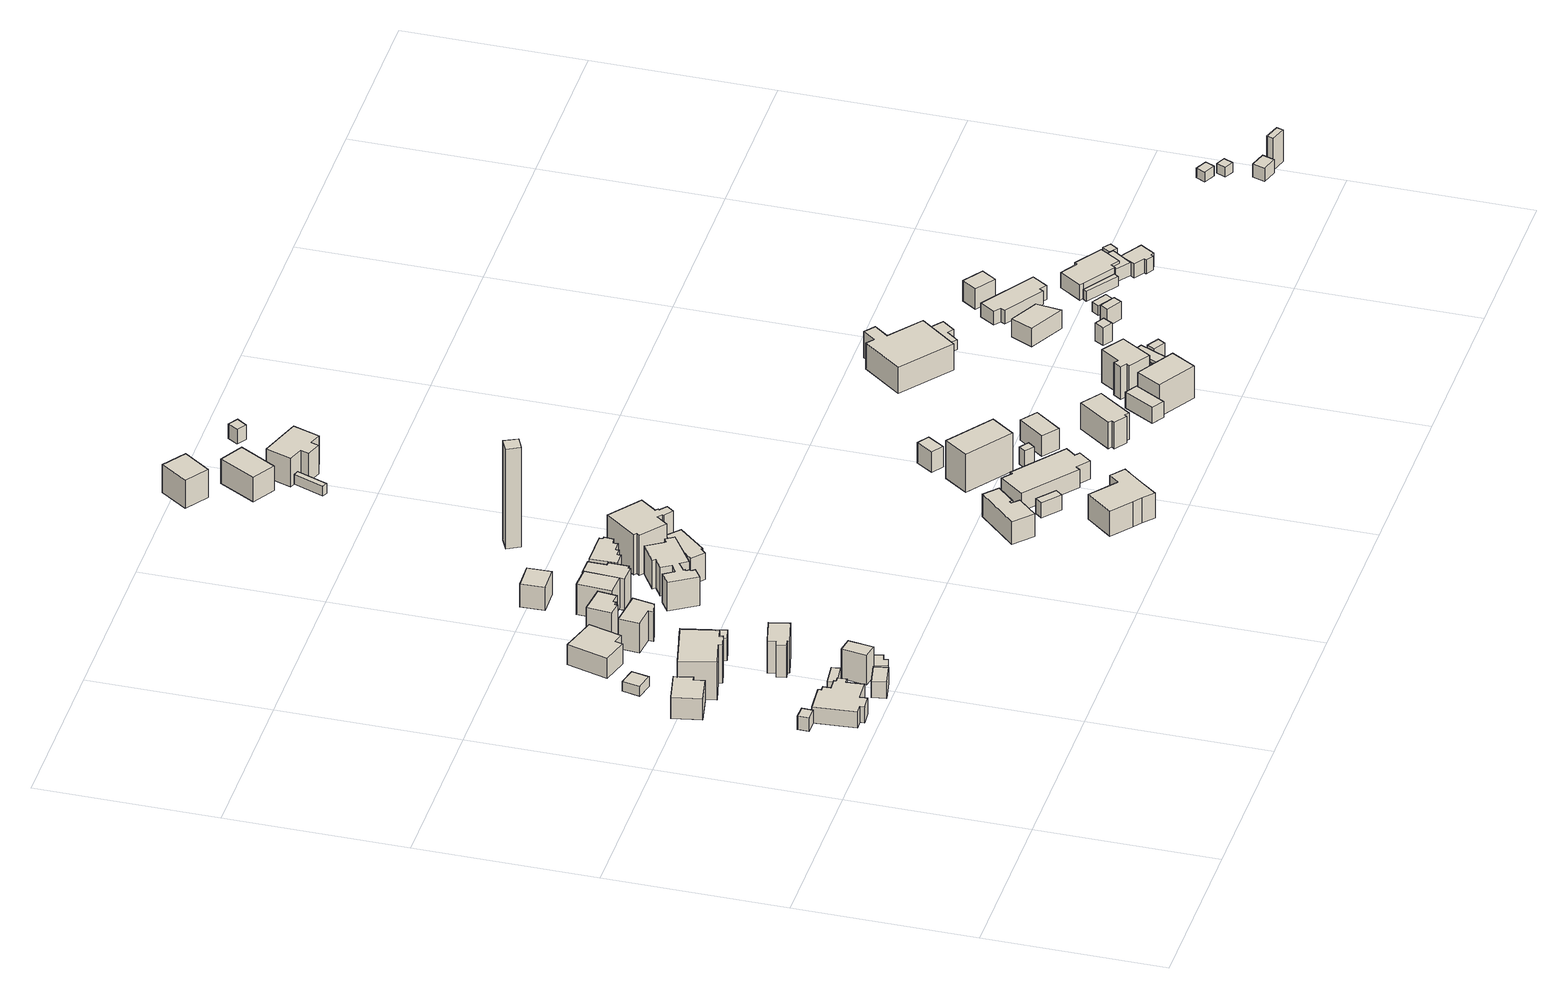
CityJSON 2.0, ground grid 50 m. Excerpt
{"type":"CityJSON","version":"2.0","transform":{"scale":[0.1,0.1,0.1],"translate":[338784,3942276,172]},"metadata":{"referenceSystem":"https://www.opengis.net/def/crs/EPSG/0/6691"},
"CityObjects":{
"building1":{"type":"Building","attributes":{"usage":"411","measuredHeight":7.6,"storeysAboveGround":1,"BuildingIDAttribute.prefecture":"14","BuildingIDAttribute.city":"14151","BuildingDetailAttribute.totalFloorArea":65.48,"BuildingDetailAttribute.buildingFootprintArea":65.48,"BuildingDetailAttribute.buildingStructureType":"601","BuildingDetailAttribute.buildingStructureOrgType":"1","BuildingDetailAttribute.orgUsage":"10","BuildingDetailAttribute.surveyYear":2015},"geometry":[{"type":"Solid","lod":"1","boundaries":[[[[0,1,2,3,4,5]],[[4,6,7,5]],[[3,8,6,4]],[[2,9,8,3]],[[1,10,9,2]],[[0,11,10,1]],[[5,7,11,0]],[[6,8,9,10,11,7]]]]}]},
"building2":{"type":"Building","attributes":{"measuredHeight":4.2,"BuildingIDAttribute.prefecture":"14","BuildingIDAttribute.city":"14151","BuildingDetailAttribute.surveyYear":2015,"BuildingLandSlideRiskAttribute.description":"1","BuildingLandSlideRiskAttribute.areaType":"1"},"geometry":[{"type":"Solid","lod":"1","boundaries":[[[[12,13,14,15]],[[14,16,17,15]],[[13,18,16,14]],[[12,19,18,13]],[[15,17,19,12]],[[16,18,19,17]]]]}]},
"building3":{"type":"Building","attributes":{"BuildingIDAttribute.prefecture":"14","BuildingIDAttribute.city":"14151","BuildingDetailAttribute.surveyYear":2015},"geometry":[{"type":"Solid","lod":"1","boundaries":[[[[20,21,22,23]],[[22,24,25,23]],[[21,26,24,22]],[[20,27,26,21]],[[23,25,27,20]],[[24,26,27,25]]]]}]},
"building4":{"type":"Building","attributes":{"usage":"411","measuredHeight":7.1,"storeysAboveGround":2,"BuildingIDAttribute.prefecture":"14","BuildingIDAttribute.city":"14151","BuildingDetailAttribute.totalFloorArea":461.39,"BuildingDetailAttribute.buildingFootprintArea":230.69,"BuildingDetailAttribute.buildingStructureType":"601","BuildingDetailAttribute.buildingStructureOrgType":"1","BuildingDetailAttribute.orgUsage":"10","BuildingDetailAttribute.surveyYear":2015,"BuildingLandSlideRiskAttribute.description":"1","BuildingLandSlideRiskAttribute.areaType":"1"},"geometry":[{"type":"Solid","lod":"1","boundaries":[[[[28,29,30,31,32,33,34,35,36,37,38,39,40,41,42,43]],[[42,44,45,43]],[[41,46,44,42]],[[40,47,46,41]],[[39,48,47,40]],[[38,49,48,39]],[[37,50,49,38]],[[36,51,50,37]],[[35,52,51,36]],[[34,53,52,35]],[[33,54,53,34]],[[32,55,54,33]],[[31,56,55,32]],[[30,57,56,31]],[[29,58,57,30]],[[28,59,58,29]],[[43,45,59,28]],[[44,46,47,48,49,50,51,52,53,54,55,56,57,58,59,45]]]]}]},
"building5":{"type":"Building","attributes":{"usage":"411","measuredHeight":13.5,"storeysAboveGround":2,"BuildingIDAttribute.prefecture":"14","BuildingIDAttribute.city":"14151","BuildingDetailAttribute.totalFloorArea":244.66,"BuildingDetailAttribute.buildingFootprintArea":122.33,"BuildingDetailAttribute.buildingStructureType":"601","BuildingDetailAttribute.buildingStructureOrgType":"1","BuildingDetailAttribute.orgUsage":"10","BuildingDetailAttribute.surveyYear":2015},"geometry":[{"type":"Solid","lod":"1","boundaries":[[[[60,61,62,63,64,65,66,67]],[[66,68,69,67]],[[65,70,68,66]],[[64,71,70,65]],[[63,72,71,64]],[[62,73,72,63]],[[61,74,73,62]],[[60,75,74,61]],[[67,69,75,60]],[[68,70,71,72,73,74,75,69]]]]}]},
"building6":{"type":"Building","attributes":{"usage":"411","measuredHeight":8.1,"storeysAboveGround":2,"BuildingIDAttribute.prefecture":"14","BuildingIDAttribute.city":"14151","BuildingDetailAttribute.totalFloorArea":218.38,"BuildingDetailAttribute.buildingFootprintArea":109.19,"BuildingDetailAttribute.buildingStructureType":"601","BuildingDetailAttribute.buildingStructureOrgType":"1","BuildingDetailAttribute.orgUsage":"10","BuildingDetailAttribute.surveyYear":2015},"geometry":[{"type":"Solid","lod":"1","boundaries":[[[[76,77,78,79,80,81]],[[80,82,83,81]],[[79,84,82,80]],[[78,85,84,79]],[[77,86,85,78]],[[76,87,86,77]],[[81,83,87,76]],[[82,84,85,86,87,83]]]]}]},
"building7":{"type":"Building","attributes":{"measuredHeight":8.7,"BuildingIDAttribute.prefecture":"14","BuildingIDAttribute.city":"14151","BuildingDetailAttribute.surveyYear":2015},"geometry":[{"type":"Solid","lod":"1","boundaries":[[[[88,89,90,91,92,93]],[[92,94,95,93]],[[91,96,94,92]],[[90,97,96,91]],[[89,98,97,90]],[[88,99,98,89]],[[93,95,99,88]],[[94,96,97,98,99,95]]]]}]},
"building8":{"type":"Building","attributes":{"BuildingIDAttribute.prefecture":"14","BuildingIDAttribute.city":"14151","BuildingDetailAttribute.surveyYear":2015},"geometry":[{"type":"Solid","lod":"1","boundaries":[[[[100,101,102,103]],[[102,104,105,103]],[[101,106,104,102]],[[100,107,106,101]],[[103,105,107,100]],[[104,106,107,105]]]]}]},
"building9":{"type":"Building","attributes":{"measuredHeight":5.2,"BuildingIDAttribute.prefecture":"14","BuildingIDAttribute.city":"14151","BuildingDetailAttribute.surveyYear":2015,"BuildingLandSlideRiskAttribute.description":"1","BuildingLandSlideRiskAttribute.areaType":"1"},"geometry":[{"type":"Solid","lod":"1","boundaries":[[[[108,109,110,111]],[[110,112,113,111]],[[109,114,112,110]],[[108,115,114,109]],[[111,113,115,108]],[[112,114,115,113]]]]}]},
"building10":{"type":"Building","attributes":{"usage":"411","measuredHeight":10,"storeysAboveGround":2,"BuildingIDAttribute.prefecture":"14","BuildingIDAttribute.city":"14151","BuildingDetailAttribute.totalFloorArea":98.33,"BuildingDetailAttribute.buildingFootprintArea":49.16,"BuildingDetailAttribute.buildingStructureType":"601","BuildingDetailAttribute.buildingStructureOrgType":"1","BuildingDetailAttribute.orgUsage":"10","BuildingDetailAttribute.surveyYear":2015},"geometry":[{"type":"Solid","lod":"1","boundaries":[[[[116,117,118,119,120,121]],[[120,122,123,121]],[[119,124,122,120]],[[118,125,124,119]],[[117,126,125,118]],[[116,127,126,117]],[[121,123,127,116]],[[122,124,125,126,127,123]]]]}]},
"building11":{"type":"Building","attributes":{"usage":"411","measuredHeight":10.6,"storeysAboveGround":2,"BuildingIDAttribute.prefecture":"14","BuildingIDAttribute.city":"14151","BuildingDetailAttribute.totalFloorArea":80.59,"BuildingDetailAttribute.buildingFootprintArea":40.3,"BuildingDetailAttribute.buildingStructureType":"601","BuildingDetailAttribute.buildingStructureOrgType":"1","BuildingDetailAttribute.orgUsage":"10","BuildingDetailAttribute.surveyYear":2015},"geometry":[{"type":"Solid","lod":"1","boundaries":[[[[128,129,130,131,132,133,134,135]],[[134,136,137,135]],[[133,138,136,134]],[[132,139,138,133]],[[131,140,139,132]],[[130,141,140,131]],[[129,142,141,130]],[[128,143,142,129]],[[135,137,143,128]],[[136,138,139,140,141,142,143,137]]]]}]},
"building12":{"type":"Building","attributes":{"usage":"411","measuredHeight":13.3,"storeysAboveGround":2,"BuildingIDAttribute.prefecture":"14","BuildingIDAttribute.city":"14151","BuildingDetailAttribute.totalFloorArea":89.98,"BuildingDetailAttribute.buildingFootprintArea":44.99,"BuildingDetailAttribute.buildingStructureType":"601","BuildingDetailAttribute.buildingStructureOrgType":"1","BuildingDetailAttribute.orgUsage":"10","BuildingDetailAttribute.surveyYear":2015},"geometry":[{"type":"Solid","lod":"1","boundaries":[[[[144,145,146,147,148,149,150,151]],[[150,152,153,151]],[[149,154,152,150]],[[148,155,154,149]],[[147,156,155,148]],[[146,157,156,147]],[[145,158,157,146]],[[144,159,158,145]],[[151,153,159,144]],[[152,154,155,156,157,158,159,153]]]]}]},
"building13":{"type":"Building","attributes":{"measuredHeight":5.8,"BuildingIDAttribute.prefecture":"14","BuildingIDAttribute.city":"14151","BuildingDetailAttribute.surveyYear":2015,"BuildingLandSlideRiskAttribute.description":"1","BuildingLandSlideRiskAttribute.areaType":"1"},"geometry":[{"type":"Solid","lod":"1","boundaries":[[[[160,161,162,163,164,165]],[[164,166,167,165]],[[163,168,166,164]],[[162,169,168,163]],[[161,170,169,162]],[[160,171,170,161]],[[165,167,171,160]],[[166,168,169,170,171,167]]]]}]},
"building14":{"type":"Building","attributes":{"measuredHeight":9.9,"BuildingIDAttribute.prefecture":"14","BuildingIDAttribute.city":"14151","BuildingDetailAttribute.surveyYear":2015,"BuildingLandSlideRiskAttribute.description":"1","BuildingLandSlideRiskAttribute.areaType":"1"},"geometry":[{"type":"Solid","lod":"1","boundaries":[[[[172,173,174,175]],[[174,176,177,175]],[[173,178,176,174]],[[172,179,178,173]],[[175,177,179,172]],[[176,178,179,177]]]]}]},
"building15":{"type":"Building","attributes":{"usage":"411","measuredHeight":11.4,"storeysAboveGround":1,"BuildingIDAttribute.prefecture":"14","BuildingIDAttribute.city":"14151","BuildingDetailAttribute.totalFloorArea":44.09,"BuildingDetailAttribute.buildingFootprintArea":44.09,"BuildingDetailAttribute.buildingStructureType":"601","BuildingDetailAttribute.buildingStructureOrgType":"1","BuildingDetailAttribute.orgUsage":"10","BuildingDetailAttribute.surveyYear":2015},"geometry":[{"type":"Solid","lod":"1","boundaries":[[[[180,181,182,183]],[[182,184,185,183]],[[181,186,184,182]],[[180,187,186,181]],[[183,185,187,180]],[[184,186,187,185]]]]}]},
"building16":{"type":"Building","attributes":{"usage":"411","measuredHeight":10.3,"storeysAboveGround":2,"BuildingIDAttribute.prefecture":"14","BuildingIDAttribute.city":"14151","BuildingDetailAttribute.totalFloorArea":95.87,"BuildingDetailAttribute.buildingFootprintArea":47.94,"BuildingDetailAttribute.buildingStructureType":"601","BuildingDetailAttribute.buildingStructureOrgType":"1","BuildingDetailAttribute.orgUsage":"10","BuildingDetailAttribute.surveyYear":2015},"geometry":[{"type":"Solid","lod":"1","boundaries":[[[[188,189,190,191]],[[190,192,193,191]],[[189,194,192,190]],[[188,195,194,189]],[[191,193,195,188]],[[192,194,195,193]]]]}]},
"building17":{"type":"Building","attributes":{"usage":"411","measuredHeight":10.3,"storeysAboveGround":2,"BuildingIDAttribute.prefecture":"14","BuildingIDAttribute.city":"14151","BuildingDetailAttribute.totalFloorArea":97.39,"BuildingDetailAttribute.buildingFootprintArea":48.7,"BuildingDetailAttribute.buildingStructureType":"601","BuildingDetailAttribute.buildingStructureOrgType":"1","BuildingDetailAttribute.orgUsage":"10","BuildingDetailAttribute.surveyYear":2015},"geometry":[{"type":"Solid","lod":"1","boundaries":[[[[196,197,198,199,200,201,202,203]],[[202,204,205,203]],[[201,206,204,202]],[[200,207,206,201]],[[199,208,207,200]],[[198,209,208,199]],[[197,210,209,198]],[[196,211,210,197]],[[203,205,211,196]],[[204,206,207,208,209,210,211,205]]]]}]},
"building18":{"type":"Building","attributes":{"usage":"411","measuredHeight":9.9,"storeysAboveGround":2,"BuildingIDAttribute.prefecture":"14","BuildingIDAttribute.city":"14151","BuildingDetailAttribute.totalFloorArea":154.2,"BuildingDetailAttribute.buildingFootprintArea":77.1,"BuildingDetailAttribute.buildingStructureType":"601","BuildingDetailAttribute.buildingStructureOrgType":"1","BuildingDetailAttribute.orgUsage":"10","BuildingDetailAttribute.surveyYear":2015},"geometry":[{"type":"Solid","lod":"1","boundaries":[[[[212,213,214,215]],[[214,216,217,215]],[[213,218,216,214]],[[212,219,218,213]],[[215,217,219,212]],[[216,218,219,217]]]]}]},
"building19":{"type":"Building","attributes":{"usage":"411","measuredHeight":10.3,"storeysAboveGround":2,"BuildingIDAttribute.prefecture":"14","BuildingIDAttribute.city":"14151","BuildingDetailAttribute.totalFloorArea":220.36,"BuildingDetailAttribute.buildingFootprintArea":110.18,"BuildingDetailAttribute.buildingStructureType":"601","BuildingDetailAttribute.buildingStructureOrgType":"1","BuildingDetailAttribute.orgUsage":"10","BuildingDetailAttribute.surveyYear":2015,"BuildingLandSlideRiskAttribute.description":"1","BuildingLandSlideRiskAttribute.areaType":"1"},"geometry":[{"type":"Solid","lod":"1","boundaries":[[[[220,221,222,223,224,225,226,227,228,229,230,231,232,233,234,235,236,237,238,239]],[[238,240,241,239]],[[237,242,240,238]],[[236,243,242,237]],[[235,244,243,236]],[[234,245,244,235]],[[233,246,245,234]],[[232,247,246,233]],[[231,248,247,232]],[[230,249,248,231]],[[229,250,249,230]],[[228,251,250,229]],[[227,252,251,228]],[[226,253,252,227]],[[225,254,253,226]],[[224,255,254,225]],[[223,256,255,224]],[[222,257,256,223]],[[221,258,257,222]],[[220,259,258,221]],[[239,241,259,220]],[[240,242,243,244,245,246,247,248,249,250,251,252,253,254,255,256,257,258,259,241]]]]}]},
"building20":{"type":"Building","attributes":{"usage":"411","measuredHeight":10.6,"storeysAboveGround":2,"BuildingIDAttribute.prefecture":"14","BuildingIDAttribute.city":"14151","BuildingDetailAttribute.totalFloorArea":103.25,"BuildingDetailAttribute.buildingFootprintArea":51.62,"BuildingDetailAttribute.buildingStructureType":"601","BuildingDetailAttribute.buildingStructureOrgType":"1","BuildingDetailAttribute.orgUsage":"10","BuildingDetailAttribute.surveyYear":2015},"geometry":[{"type":"Solid","lod":"1","boundaries":[[[[260,261,262,263,264,265,266,267,268,269,270,271]],[[270,272,273,271]],[[269,274,272,270]],[[268,275,274,269]],[[267,276,275,268]],[[266,277,276,267]],[[265,278,277,266]],[[264,279,278,265]],[[263,280,279,264]],[[262,281,280,263]],[[261,282,281,262]],[[260,283,282,261]],[[271,273,283,260]],[[272,274,275,276,277,278,279,280,281,282,283,273]]]]}]},
"building21":{"type":"Building","attributes":{"usage":"411","measuredHeight":9.3,"storeysAboveGround":2,"BuildingIDAttribute.prefecture":"14","BuildingIDAttribute.city":"14151","BuildingDetailAttribute.totalFloorArea":140.63,"BuildingDetailAttribute.buildingFootprintArea":70.31,"BuildingDetailAttribute.buildingStructureType":"601","BuildingDetailAttribute.buildingStructureOrgType":"1","BuildingDetailAttribute.orgUsage":"10","BuildingDetailAttribute.surveyYear":2015},"geometry":[{"type":"Solid","lod":"1","boundaries":[[[[284,285,286,287]],[[286,288,289,287]],[[285,290,288,286]],[[284,291,290,285]],[[287,289,291,284]],[[288,290,291,289]]]]}]},
"building22":{"type":"Building","attributes":{"BuildingIDAttribute.prefecture":"14","BuildingIDAttribute.city":"14151","BuildingDetailAttribute.surveyYear":2015},"geometry":[{"type":"Solid","lod":"1","boundaries":[[[[292,293,294,295]],[[294,296,297,295]],[[293,298,296,294]],[[292,299,298,293]],[[295,297,299,292]],[[296,298,299,297]]]]}]},
"building23":{"type":"Building","attributes":{"usage":"422","measuredHeight":32.4,"storeysAboveGround":1,"BuildingIDAttribute.prefecture":"14","BuildingIDAttribute.city":"14151","BuildingDetailAttribute.totalFloorArea":14.45,"BuildingDetailAttribute.buildingFootprintArea":14.45,"BuildingDetailAttribute.buildingStructureType":"601","BuildingDetailAttribute.buildingStructureOrgType":"1","BuildingDetailAttribute.orgUsage":"138","BuildingDetailAttribute.surveyYear":2015},"geometry":[{"type":"Solid","lod":"1","boundaries":[[[[300,301,302,303]],[[302,304,305,303]],[[301,306,304,302]],[[300,307,306,301]],[[303,305,307,300]],[[304,306,307,305]]]]}]},
"building24":{"type":"Building","attributes":{"usage":"411","measuredHeight":10.7,"storeysAboveGround":2,"BuildingIDAttribute.prefecture":"14","BuildingIDAttribute.city":"14151","BuildingDetailAttribute.totalFloorArea":178.24,"BuildingDetailAttribute.buildingFootprintArea":89.12,"BuildingDetailAttribute.buildingStructureType":"601","BuildingDetailAttribute.buildingStructureOrgType":"1","BuildingDetailAttribute.orgUsage":"10","BuildingDetailAttribute.surveyYear":2015},"geometry":[{"type":"Solid","lod":"1","boundaries":[[[[308,309,310,311,312,313,314,315]],[[314,316,317,315]],[[313,318,316,314]],[[312,319,318,313]],[[311,320,319,312]],[[310,321,320,311]],[[309,322,321,310]],[[308,323,322,309]],[[315,317,323,308]],[[316,318,319,320,321,322,323,317]]]]}]},
"building25":{"type":"Building","attributes":{"usage":"411","measuredHeight":9.2,"storeysAboveGround":1,"BuildingIDAttribute.prefecture":"14","BuildingIDAttribute.city":"14151","BuildingDetailAttribute.totalFloorArea":53,"BuildingDetailAttribute.buildingFootprintArea":53,"BuildingDetailAttribute.buildingStructureType":"601","BuildingDetailAttribute.buildingStructureOrgType":"1","BuildingDetailAttribute.orgUsage":"10","BuildingDetailAttribute.surveyYear":2015,"BuildingLandSlideRiskAttribute.description":"1","BuildingLandSlideRiskAttribute.areaType":"1"},"geometry":[{"type":"Solid","lod":"1","boundaries":[[[[324,325,326,327,328,329]],[[328,330,331,329]],[[327,332,330,328]],[[326,333,332,327]],[[325,334,333,326]],[[324,335,334,325]],[[329,331,335,324]],[[330,332,333,334,335,331]]]]}]},
"building26":{"type":"Building","attributes":{"usage":"411","measuredHeight":14,"storeysAboveGround":1,"BuildingIDAttribute.prefecture":"14","BuildingIDAttribute.city":"14151","BuildingDetailAttribute.totalFloorArea":115.97,"BuildingDetailAttribute.buildingFootprintArea":115.97,"BuildingDetailAttribute.buildingStructureType":"601","BuildingDetailAttribute.buildingStructureOrgType":"1","BuildingDetailAttribute.orgUsage":"10","BuildingDetailAttribute.surveyYear":2015,"BuildingLandSlideRiskAttribute.description":"1","BuildingLandSlideRiskAttribute.areaType":"1"},"geometry":[{"type":"Solid","lod":"1","boundaries":[[[[336,337,338,339,340,341,342,343,344,345,346,347,348,349]],[[348,350,351,349]],[[347,352,350,348]],[[346,353,352,347]],[[345,354,353,346]],[[344,355,354,345]],[[343,356,355,344]],[[342,357,356,343]],[[341,358,357,342]],[[340,359,358,341]],[[339,360,359,340]],[[338,361,360,339]],[[337,362,361,338]],[[336,363,362,337]],[[349,351,363,336]],[[350,352,353,354,355,356,357,358,359,360,361,362,363,351]]]]}]},
"building27":{"type":"Building","attributes":{"measuredHeight":4.8,"BuildingIDAttribute.prefecture":"14","BuildingIDAttribute.city":"14151","BuildingDetailAttribute.surveyYear":2015},"geometry":[{"type":"Solid","lod":"1","boundaries":[[[[364,365,366,367]],[[366,368,369,367]],[[365,370,368,366]],[[364,371,370,365]],[[367,369,371,364]],[[368,370,371,369]]]]}]},
"building28":{"type":"Building","attributes":{"usage":"411","measuredHeight":9.1,"storeysAboveGround":2,"BuildingIDAttribute.prefecture":"14","BuildingIDAttribute.city":"14151","BuildingDetailAttribute.totalFloorArea":141.3,"BuildingDetailAttribute.buildingFootprintArea":70.65,"BuildingDetailAttribute.buildingStructureType":"601","BuildingDetailAttribute.buildingStructureOrgType":"1","BuildingDetailAttribute.orgUsage":"10","BuildingDetailAttribute.surveyYear":2015,"BuildingLandSlideRiskAttribute.description":"1","BuildingLandSlideRiskAttribute.areaType":"1"},"geometry":[{"type":"Solid","lod":"1","boundaries":[[[[372,373,374,375,376,377,378,379]],[[378,380,381,379]],[[377,382,380,378]],[[376,383,382,377]],[[375,384,383,376]],[[374,385,384,375]],[[373,386,385,374]],[[372,387,386,373]],[[379,381,387,372]],[[380,382,383,384,385,386,387,381]]]]}]},
"building29":{"type":"Building","attributes":{"usage":"411","measuredHeight":9.2,"storeysAboveGround":2,"BuildingIDAttribute.prefecture":"14","BuildingIDAttribute.city":"14151","BuildingDetailAttribute.totalFloorArea":247.96,"BuildingDetailAttribute.buildingFootprintArea":123.98,"BuildingDetailAttribute.buildingStructureType":"601","BuildingDetailAttribute.buildingStructureOrgType":"1","BuildingDetailAttribute.orgUsage":"10","BuildingDetailAttribute.surveyYear":2015},"geometry":[{"type":"Solid","lod":"1","boundaries":[[[[388,389,390,391,392,393,394,395,396,397]],[[396,398,399,397]],[[395,400,398,396]],[[394,401,400,395]],[[393,402,401,394]],[[392,403,402,393]],[[391,404,403,392]],[[390,405,404,391]],[[389,406,405,390]],[[388,407,406,389]],[[397,399,407,388]],[[398,400,401,402,403,404,405,406,407,399]]]]}]},
"building30":{"type":"Building","attributes":{"measuredHeight":7.3,"BuildingIDAttribute.prefecture":"14","BuildingIDAttribute.city":"14151","BuildingDetailAttribute.surveyYear":2015},"geometry":[{"type":"Solid","lod":"1","boundaries":[[[[408,409,410,411]],[[410,412,413,411]],[[409,414,412,410]],[[408,415,414,409]],[[411,413,415,408]],[[412,414,415,413]]]]}]},
"building31":{"type":"Building","attributes":{"usage":"411","measuredHeight":7,"storeysAboveGround":2,"BuildingIDAttribute.prefecture":"14","BuildingIDAttribute.city":"14151","BuildingDetailAttribute.totalFloorArea":328.27,"BuildingDetailAttribute.buildingFootprintArea":164.14,"BuildingDetailAttribute.buildingStructureType":"601","BuildingDetailAttribute.buildingStructureOrgType":"1","BuildingDetailAttribute.orgUsage":"10","BuildingDetailAttribute.surveyYear":2015},"geometry":[{"type":"Solid","lod":"1","boundaries":[[[[416,417,418,419,420,421,422,423,424,425]],[[424,426,427,425]],[[423,428,426,424]],[[422,429,428,423]],[[421,430,429,422]],[[420,431,430,421]],[[419,432,431,420]],[[418,433,432,419]],[[417,434,433,418]],[[416,435,434,417]],[[425,427,435,416]],[[426,428,429,430,431,432,433,434,435,427]]]]}]},
"building32":{"type":"Building","attributes":{"usage":"413","measuredHeight":12.7,"storeysAboveGround":2,"BuildingIDAttribute.prefecture":"14","BuildingIDAttribute.city":"14151","BuildingDetailAttribute.totalFloorArea":202.3,"BuildingDetailAttribute.buildingFootprintArea":101.15,"BuildingDetailAttribute.buildingStructureType":"601","BuildingDetailAttribute.buildingStructureOrgType":"1","BuildingDetailAttribute.orgUsage":"30","BuildingDetailAttribute.surveyYear":2015,"BuildingLandSlideRiskAttribute.description":"1","BuildingLandSlideRiskAttribute.areaType":"1"},"geometry":[{"type":"Solid","lod":"1","boundaries":[[[[436,437,438,439]],[[438,440,441,439]],[[437,442,440,438]],[[436,443,442,437]],[[439,441,443,436]],[[440,442,443,441]]]]}]},
"building33":{"type":"Building","attributes":{"measuredHeight":7.7,"BuildingIDAttribute.prefecture":"14","BuildingIDAttribute.city":"14151","BuildingDetailAttribute.surveyYear":2015,"BuildingLandSlideRiskAttribute.description":"1","BuildingLandSlideRiskAttribute.areaType":"1"},"geometry":[{"type":"Solid","lod":"1","boundaries":[[[[444,445,446,447]],[[446,448,449,447]],[[445,450,448,446]],[[444,451,450,445]],[[447,449,451,444]],[[448,450,451,449]]]]}]},
"building34":{"type":"Building","attributes":{"measuredHeight":5.6,"BuildingIDAttribute.prefecture":"14","BuildingIDAttribute.city":"14151","BuildingDetailAttribute.surveyYear":2015},"geometry":[{"type":"Solid","lod":"1","boundaries":[[[[452,453,454,455]],[[454,456,457,455]],[[453,458,456,454]],[[452,459,458,453]],[[455,457,459,452]],[[456,458,459,457]]]]}]},
"building35":{"type":"Building","attributes":{"measuredHeight":6.7,"BuildingIDAttribute.prefecture":"14","BuildingIDAttribute.city":"14151","BuildingDetailAttribute.surveyYear":2015},"geometry":[{"type":"Solid","lod":"1","boundaries":[[[[460,461,462,463]],[[462,464,465,463]],[[461,466,464,462]],[[460,467,466,461]],[[463,465,467,460]],[[464,466,467,465]]]]}]},
"building36":{"type":"Building","attributes":{"usage":"411","measuredHeight":8.9,"storeysAboveGround":2,"BuildingIDAttribute.prefecture":"14","BuildingIDAttribute.city":"14151","BuildingDetailAttribute.totalFloorArea":132.92,"BuildingDetailAttribute.buildingFootprintArea":66.46,"BuildingDetailAttribute.buildingStructureType":"601","BuildingDetailAttribute.buildingStructureOrgType":"1","BuildingDetailAttribute.orgUsage":"10","BuildingDetailAttribute.surveyYear":2015},"geometry":[{"type":"Solid","lod":"1","boundaries":[[[[468,469,470,471,472,473,474,475]],[[474,476,477,475]],[[473,478,476,474]],[[472,479,478,473]],[[471,480,479,472]],[[470,481,480,471]],[[469,482,481,470]],[[468,483,482,469]],[[475,477,483,468]],[[476,478,479,480,481,482,483,477]]]]}]},
"building37":{"type":"Building","attributes":{"usage":"411","measuredHeight":6.9,"storeysAboveGround":2,"BuildingIDAttribute.prefecture":"14","BuildingIDAttribute.city":"14151","BuildingDetailAttribute.totalFloorArea":63.93,"BuildingDetailAttribute.buildingFootprintArea":31.97,"BuildingDetailAttribute.buildingStructureType":"601","BuildingDetailAttribute.buildingStructureOrgType":"1","BuildingDetailAttribute.orgUsage":"10","BuildingDetailAttribute.surveyYear":2015},"geometry":[{"type":"Solid","lod":"1","boundaries":[[[[484,485,486,487]],[[486,488,489,487]],[[485,490,488,486]],[[484,491,490,485]],[[487,489,491,484]],[[488,490,491,489]]]]}]},
"building38":{"type":"Building","attributes":{"usage":"411","measuredHeight":10.9,"storeysAboveGround":2,"BuildingIDAttribute.prefecture":"14","BuildingIDAttribute.city":"14151","BuildingDetailAttribute.totalFloorArea":161.15,"BuildingDetailAttribute.buildingFootprintArea":80.57,"BuildingDetailAttribute.buildingStructureType":"601","BuildingDetailAttribute.buildingStructureOrgType":"1","BuildingDetailAttribute.orgUsage":"10","BuildingDetailAttribute.surveyYear":2015},"geometry":[{"type":"Solid","lod":"1","boundaries":[[[[492,493,494,495]],[[494,496,497,495]],[[493,498,496,494]],[[492,499,498,493]],[[495,497,499,492]],[[496,498,499,497]]]]}]},
"building39":{"type":"Building","attributes":{"usage":"411","measuredHeight":13,"storeysAboveGround":2,"BuildingIDAttribute.prefecture":"14","BuildingIDAttribute.city":"14151","BuildingDetailAttribute.totalFloorArea":410.61,"BuildingDetailAttribute.buildingFootprintArea":205.31,"BuildingDetailAttribute.buildingStructureType":"601","BuildingDetailAttribute.buildingStructureOrgType":"1","BuildingDetailAttribute.orgUsage":"10","BuildingDetailAttribute.surveyYear":2015},"geometry":[{"type":"Solid","lod":"1","boundaries":[[[[500,501,502,503,504,505,506,507]],[[506,508,509,507]],[[505,510,508,506]],[[504,511,510,505]],[[503,512,511,504]],[[502,513,512,503]],[[501,514,513,502]],[[500,515,514,501]],[[507,509,515,500]],[[508,510,511,512,513,514,515,509]]]]}]},
"building40":{"type":"Building","attributes":{"usage":"411","measuredHeight":10.8,"storeysAboveGround":1,"BuildingIDAttribute.prefecture":"14","BuildingIDAttribute.city":"14151","BuildingDetailAttribute.totalFloorArea":69.04,"BuildingDetailAttribute.buildingFootprintArea":69.04,"BuildingDetailAttribute.buildingStructureType":"601","BuildingDetailAttribute.buildingStructureOrgType":"1","BuildingDetailAttribute.orgUsage":"10","BuildingDetailAttribute.surveyYear":2015},"geometry":[{"type":"Solid","lod":"1","boundaries":[[[[516,517,518,519,520,521,522,523]],[[522,524,525,523]],[[521,526,524,522]],[[520,527,526,521]],[[519,528,527,520]],[[518,529,528,519]],[[517,530,529,518]],[[516,531,530,517]],[[523,525,531,516]],[[524,526,527,528,529,530,531,525]]]]}]},
"building41":{"type":"Building","attributes":{"measuredHeight":4.9,"BuildingIDAttribute.prefecture":"14","BuildingIDAttribute.city":"14151","BuildingDetailAttribute.surveyYear":2015},"geometry":[{"type":"Solid","lod":"1","boundaries":[[[[532,533,534,535]],[[534,536,537,535]],[[533,538,536,534]],[[532,539,538,533]],[[535,537,539,532]],[[536,538,539,537]]]]}]},
"building42":{"type":"Building","attributes":{"measuredHeight":9.3,"BuildingIDAttribute.prefecture":"14","BuildingIDAttribute.city":"14151","BuildingDetailAttribute.surveyYear":2015},"geometry":[{"type":"Solid","lod":"1","boundaries":[[[[540,541,542,543]],[[542,544,545,543]],[[541,546,544,542]],[[540,547,546,541]],[[543,545,547,540]],[[544,546,547,545]]]]}]},
"building43":{"type":"Building","attributes":{"measuredHeight":5.9,"BuildingIDAttribute.prefecture":"14","BuildingIDAttribute.city":"14151","BuildingDetailAttribute.surveyYear":2015},"geometry":[{"type":"Solid","lod":"1","boundaries":[[[[548,549,550,551]],[[550,552,553,551]],[[549,554,552,550]],[[548,555,554,549]],[[551,553,555,548]],[[552,554,555,553]]]]}]},
"building44":{"type":"Building","attributes":{"usage":"411","storeysAboveGround":2,"BuildingIDAttribute.prefecture":"14","BuildingIDAttribute.city":"14151","BuildingDetailAttribute.totalFloorArea":102.79,"BuildingDetailAttribute.buildingFootprintArea":51.4,"BuildingDetailAttribute.buildingStructureType":"601","BuildingDetailAttribute.buildingStructureOrgType":"1","BuildingDetailAttribute.orgUsage":"10","BuildingDetailAttribute.surveyYear":2015},"geometry":[{"type":"Solid","lod":"1","boundaries":[[[[556,557,558,559,560,561]],[[560,562,563,561]],[[559,564,562,560]],[[558,565,564,559]],[[557,566,565,558]],[[556,567,566,557]],[[561,563,567,556]],[[562,564,565,566,567,563]]]]}]},
"building45":{"type":"Building","attributes":{"measuredHeight":4.4,"BuildingIDAttribute.prefecture":"14","BuildingIDAttribute.city":"14151","BuildingDetailAttribute.surveyYear":2015},"geometry":[{"type":"Solid","lod":"1","boundaries":[[[[568,569,570,571]],[[570,572,573,571]],[[569,574,572,570]],[[568,575,574,569]],[[571,573,575,568]],[[572,574,575,573]]]]}]},
"building46":{"type":"Building","attributes":{"usage":"411","measuredHeight":6.9,"storeysAboveGround":2,"BuildingIDAttribute.prefecture":"14","BuildingIDAttribute.city":"14151","BuildingDetailAttribute.totalFloorArea":111.99,"BuildingDetailAttribute.buildingFootprintArea":56,"BuildingDetailAttribute.buildingStructureType":"601","BuildingDetailAttribute.buildingStructureOrgType":"1","BuildingDetailAttribute.orgUsage":"10","BuildingDetailAttribute.surveyYear":2015},"geometry":[{"type":"Solid","lod":"1","boundaries":[[[[576,577,578,579]],[[578,580,581,579]],[[577,582,580,578]],[[576,583,582,577]],[[579,581,583,576]],[[580,582,583,581]]]]}]},
"building47":{"type":"Building","attributes":{"measuredHeight":6.1,"BuildingIDAttribute.prefecture":"14","BuildingIDAttribute.city":"14151","BuildingDetailAttribute.surveyYear":2015},"geometry":[{"type":"Solid","lod":"1","boundaries":[[[[584,585,586,587]],[[586,588,589,587]],[[585,590,588,586]],[[584,591,590,585]],[[587,589,591,584]],[[588,590,591,589]]]]}]},
"building48":{"type":"Building","attributes":{"usage":"411","measuredHeight":5.6,"storeysAboveGround":1,"BuildingIDAttribute.prefecture":"14","BuildingIDAttribute.city":"14151","BuildingDetailAttribute.totalFloorArea":11.5,"BuildingDetailAttribute.buildingFootprintArea":11.5,"BuildingDetailAttribute.buildingStructureType":"601","BuildingDetailAttribute.buildingStructureOrgType":"1","BuildingDetailAttribute.orgUsage":"10","BuildingDetailAttribute.surveyYear":2015},"geometry":[{"type":"Solid","lod":"1","boundaries":[[[[592,593,594,595]],[[594,596,597,595]],[[593,598,596,594]],[[592,599,598,593]],[[595,597,599,592]],[[596,598,599,597]]]]}]},
"building49":{"type":"Building","attributes":{"usage":"411","measuredHeight":5.1,"storeysAboveGround":1,"BuildingIDAttribute.prefecture":"14","BuildingIDAttribute.city":"14151","BuildingDetailAttribute.totalFloorArea":96.38,"BuildingDetailAttribute.buildingFootprintArea":96.38,"BuildingDetailAttribute.buildingStructureType":"601","BuildingDetailAttribute.buildingStructureOrgType":"1","BuildingDetailAttribute.orgUsage":"10","BuildingDetailAttribute.surveyYear":2015},"geometry":[{"type":"Solid","lod":"1","boundaries":[[[[600,601,602,603,604,605,606,607]],[[606,608,609,607]],[[605,610,608,606]],[[604,611,610,605]],[[603,612,611,604]],[[602,613,612,603]],[[601,614,613,602]],[[600,615,614,601]],[[607,609,615,600]],[[608,610,611,612,613,614,615,609]]]]}]},
"building50":{"type":"Building","attributes":{"usage":"411","storeysAboveGround":1,"BuildingIDAttribute.prefecture":"14","BuildingIDAttribute.city":"14151","BuildingDetailAttribute.totalFloorArea":10.74,"BuildingDetailAttribute.buildingFootprintArea":10.74,"BuildingDetailAttribute.buildingStructureType":"601","BuildingDetailAttribute.buildingStructureOrgType":"1","BuildingDetailAttribute.orgUsage":"10","BuildingDetailAttribute.surveyYear":2015},"geometry":[{"type":"Solid","lod":"1","boundaries":[[[[616,617,618,619]],[[618,620,621,619]],[[617,622,620,618]],[[616,623,622,617]],[[619,621,623,616]],[[620,622,623,621]]]]}]},
"building51":{"type":"Building","attributes":{"usage":"411","measuredHeight":7.8,"storeysAboveGround":1,"BuildingIDAttribute.prefecture":"14","BuildingIDAttribute.city":"14151","BuildingDetailAttribute.totalFloorArea":28.87,"BuildingDetailAttribute.buildingFootprintArea":28.87,"BuildingDetailAttribute.buildingStructureType":"601","BuildingDetailAttribute.buildingStructureOrgType":"1","BuildingDetailAttribute.orgUsage":"10","BuildingDetailAttribute.surveyYear":2015},"geometry":[{"type":"Solid","lod":"1","boundaries":[[[[624,625,626,627]],[[626,628,629,627]],[[625,630,628,626]],[[624,631,630,625]],[[627,629,631,624]],[[628,630,631,629]]]]}]},
"building52":{"type":"Building","attributes":{"BuildingIDAttribute.prefecture":"14","BuildingIDAttribute.city":"14151","BuildingDetailAttribute.surveyYear":2015},"geometry":[{"type":"Solid","lod":"1","boundaries":[[[[632,633,634,635]],[[634,636,637,635]],[[633,638,636,634]],[[632,639,638,633]],[[635,637,639,632]],[[636,638,639,637]]]]}]},
"building53":{"type":"Building","attributes":{"usage":"411","measuredHeight":5.5,"storeysAboveGround":1,"BuildingIDAttribute.prefecture":"14","BuildingIDAttribute.city":"14151","BuildingDetailAttribute.totalFloorArea":101.9,"BuildingDetailAttribute.buildingFootprintArea":101.9,"BuildingDetailAttribute.buildingStructureType":"601","BuildingDetailAttribute.buildingStructureOrgType":"1","BuildingDetailAttribute.orgUsage":"10","BuildingDetailAttribute.surveyYear":2015},"geometry":[{"type":"Solid","lod":"1","boundaries":[[[[640,641,642,643,644,645,646,647,648,649,650]],[[649,651,652,650]],[[648,653,651,649]],[[647,654,653,648]],[[646,655,654,647]],[[645,656,655,646]],[[644,657,656,645]],[[643,658,657,644]],[[642,659,658,643]],[[641,660,659,642]],[[640,661,660,641]],[[650,652,661,640]],[[651,653,654,655,656,657,658,659,660,661,652]]]]}]},
"building54":{"type":"Building","attributes":{"measuredHeight":5.1,"BuildingIDAttribute.prefecture":"14","BuildingIDAttribute.city":"14151","BuildingDetailAttribute.surveyYear":2015},"geometry":[{"type":"Solid","lod":"1","boundaries":[[[[662,646,645,644,643,663]],[[643,664,665,663]],[[644,666,664,643]],[[645,667,666,644]],[[646,668,667,645]],[[662,669,668,646]],[[663,665,669,662]],[[664,666,667,668,669,665]]]]}]},
"building55":{"type":"Building","attributes":{"usage":"411","measuredHeight":4.8,"storeysAboveGround":1,"BuildingIDAttribute.prefecture":"14","BuildingIDAttribute.city":"14151","BuildingDetailAttribute.totalFloorArea":33.55,"BuildingDetailAttribute.buildingFootprintArea":33.55,"BuildingDetailAttribute.buildingStructureType":"601","BuildingDetailAttribute.buildingStructureOrgType":"1","BuildingDetailAttribute.orgUsage":"10","BuildingDetailAttribute.surveyYear":2015},"geometry":[{"type":"Solid","lod":"1","boundaries":[[[[670,671,672,673,674,675,676,677]],[[676,678,679,677]],[[675,680,678,676]],[[674,681,680,675]],[[673,682,681,674]],[[672,683,682,673]],[[671,684,683,672]],[[670,685,684,671]],[[677,679,685,670]],[[678,680,681,682,683,684,685,679]]]]}]},
"building56":{"type":"Building","attributes":{"BuildingIDAttribute.prefecture":"14","BuildingIDAttribute.city":"14151","BuildingDetailAttribute.surveyYear":2015},"geometry":[{"type":"Solid","lod":"1","boundaries":[[[[686,687,688,689]],[[688,690,691,689]],[[687,692,690,688]],[[686,693,692,687]],[[689,691,693,686]],[[690,692,693,691]]]]}]},
"building57":{"type":"Building","attributes":{"BuildingIDAttribute.prefecture":"14","BuildingIDAttribute.city":"14151","BuildingDetailAttribute.surveyYear":2015},"geometry":[{"type":"Solid","lod":"1","boundaries":[[[[694,695,696,697]],[[696,698,699,697]],[[695,700,698,696]],[[694,701,700,695]],[[697,699,701,694]],[[698,700,701,699]]]]}]},
"building58":{"type":"Building","attributes":{"BuildingIDAttribute.prefecture":"14","BuildingIDAttribute.city":"14151","BuildingDetailAttribute.surveyYear":2015},"geometry":[{"type":"Solid","lod":"1","boundaries":[[[[702,703,704,705]],[[704,706,707,705]],[[703,708,706,704]],[[702,709,708,703]],[[705,707,709,702]],[[706,708,709,707]]]]}]},
"building59":{"type":"Building","attributes":{"measuredHeight":4.8,"BuildingIDAttribute.prefecture":"14","BuildingIDAttribute.city":"14151","BuildingDetailAttribute.surveyYear":2015},"geometry":[{"type":"Solid","lod":"1","boundaries":[[[[710,711,712,713]],[[712,714,715,713]],[[711,716,714,712]],[[710,717,716,711]],[[713,715,717,710]],[[714,716,717,715]]]]}]},
"building60":{"type":"Building","attributes":{"measuredHeight":11.8,"BuildingIDAttribute.prefecture":"14","BuildingIDAttribute.city":"14151","BuildingDetailAttribute.surveyYear":2015},"geometry":[{"type":"Solid","lod":"1","boundaries":[[[[718,719,720,721]],[[720,722,723,721]],[[719,724,722,720]],[[718,725,724,719]],[[721,723,725,718]],[[722,724,725,723]]]]}]}
},
"vertices":[
[99,974,170],[110,923,170],[98,920,170],[104,891,170],[23,875,170],[7,955,170],[23,875,235],[7,955,235],[104,891,235],[98,920,235],[110,923,235],[99,974,235],
[166,634,83],[167,665,83],[204,664,83],[203,633,83],[204,664,124],[203,633,124],[167,665,124],[166,634,124],
[109,1086,193],[98,1037,193],[49,1048,193],[60,1097,193],[49,1048,223],[60,1097,223],[98,1037,223],[109,1086,223],
[221,642,71],[301,648,71],[302,639,71],[316,640,71],[317,618,71],[349,620,71],[350,613,71],[364,614,71],[366,589,71],[351,588,71],[355,540,71],[296,536,71],[298,516,71],[257,512,71],[256,525,71],[230,523,71],[256,525,120],[230,523,120],[257,512,120],[298,516,120],[296,536,120],[355,540,120],[351,588,120],[366,589,120],[364,614,120],[350,613,120],[349,620,120],[317,618,120],[316,640,120],[302,639,120],[301,648,120],[221,642,120],
[254,999,156],[276,900,156],[250,894,156],[253,885,156],[214,875,156],[211,886,156],[137,868,156],[114,967,156],[137,868,273],[114,967,273],[211,886,273],[214,875,273],[253,885,273],[250,894,273],[276,900,273],[254,999,273],
[115,1258,208],[217,1228,208],[191,1136,208],[162,1144,208],[156,1122,208],[82,1143,208],[156,1122,270],[82,1143,270],[162,1144,270],[191,1136,270],[217,1228,270],[115,1258,270],
[260,1004,169],[305,1014,169],[332,894,169],[295,885,169],[291,901,169],[284,899,169],[291,901,238],[284,899,238],[295,885,238],[332,894,238],[305,1014,238],[260,1004,238],
[364,641,74],[427,648,74],[430,623,74],[367,616,74],[430,623,104],[367,616,104],[427,648,104],[364,641,104],
[473,550,43],[481,511,43],[416,498,43],[408,537,43],[416,498,93],[408,537,93],[481,511,93],[473,550,93],
[337,1146,194],[326,1087,194],[292,1079,194],[293,1093,194],[233,1099,194],[238,1157,194],[233,1099,286],[238,1157,286],[293,1093,286],[292,1079,286],[326,1087,286],[337,1146,286],
[296,1186,196],[295,1178,196],[284,1179,196],[283,1171,196],[244,1176,196],[252,1245,196],[329,1236,196],[323,1183,196],[329,1236,296],[323,1183,296],[252,1245,296],[244,1176,296],[283,1171,296],[284,1179,296],[295,1178,296],[296,1186,296],
[394,755,89],[374,751,89],[368,777,89],[386,782,89],[380,804,89],[461,823,89],[474,767,89],[395,748,89],[474,767,187],[395,748,187],[461,823,187],[380,804,187],[386,782,187],[368,777,187],[374,751,187],[394,755,187],
[529,563,35],[535,539,35],[516,534,35],[519,523,35],[492,515,35],[482,550,35],[492,515,90],[482,550,90],[519,523,90],[516,534,90],[535,539,90],[529,563,90],
[521,647,6],[563,641,6],[553,571,6],[511,577,6],[553,571,97],[511,577,97],[563,641,97],[521,647,97],
[348,1429,249],[350,1362,249],[276,1360,249],[274,1426,249],[276,1360,320],[274,1426,320],[350,1362,320],[348,1429,320],
[338,1200,204],[342,1296,204],[403,1293,204],[399,1197,204],[403,1293,298],[399,1197,298],[342,1296,298],[338,1200,298],
[466,1247,194],[465,1191,194],[457,1191,194],[456,1185,194],[407,1186,194],[409,1299,194],[456,1298,194],[456,1247,194],[456,1298,291],[456,1247,291],[409,1299,291],[407,1186,291],[456,1185,291],[457,1191,291],[465,1191,291],[466,1247,291],
[212,2290,518],[159,2216,518],[97,2260,518],[149,2334,518],[97,2260,605],[149,2334,605],[159,2216,605],[212,2290,605],
[515,1083,173],[538,1098,173],[521,1124,173],[553,1145,173],[547,1153,173],[604,1190,173],[636,1140,173],[648,1148,173],[663,1125,173],[566,1061,173],[552,1083,173],[527,1066,173],[530,1061,173],[526,1059,173],[533,1049,173],[529,1047,173],[536,1036,173],[508,1017,173],[461,1090,173],[495,1112,173],[461,1090,261],[495,1112,261],[508,1017,261],[536,1036,261],[529,1047,261],[533,1049,261],[526,1059,261],[530,1061,261],[527,1066,261],[552,1083,261],[566,1061,261],[663,1125,261],[648,1148,261],[636,1140,261],[604,1190,261],[547,1153,261],[553,1145,261],[521,1124,261],[538,1098,261],[515,1083,261],
[569,1299,194],[570,1289,194],[577,1289,194],[575,1262,194],[558,1259,194],[558,1246,194],[531,1245,194],[531,1235,194],[511,1235,194],[511,1224,194],[475,1224,194],[473,1299,194],[475,1224,288],[473,1299,288],[511,1224,288],[511,1235,288],[531,1235,288],[531,1245,288],[558,1246,288],[558,1259,288],[575,1262,288],[577,1289,288],[570,1289,288],[569,1299,288],
[207,2110,492],[265,2212,492],[330,2175,492],[271,2073,492],[330,2175,567],[271,2073,567],[265,2212,567],[207,2110,567],
[294,1951,481],[326,2036,481],[342,2031,481],[309,1945,481],[342,2031,511],[309,1945,511],[326,2036,511],[294,1951,511],
[533,1501,274],[497,1484,274],[479,1520,274],[515,1538,274],[479,1520,582],[515,1538,582],[497,1484,582],[533,1501,582],
[412,2015,469],[404,1992,469],[362,2007,469],[370,2031,469],[328,2045,469],[353,2117,469],[470,2077,469],[445,2003,469],[470,2077,557],[445,2003,557],[353,2117,557],[328,2045,557],[370,2031,557],[362,2007,557],[404,1992,557],[412,2015,557],
[698,1066,129],[684,1051,129],[651,1080,129],[731,1171,129],[768,1138,129],[702,1063,129],[768,1138,211],[702,1063,211],[731,1171,211],[651,1080,211],[684,1051,211],[698,1066,211],
[756,1203,143],[764,1197,143],[761,1193,143],[780,1178,143],[764,1157,143],[739,1176,143],[741,1180,143],[729,1190,143],[705,1159,143],[636,1212,143],[643,1220,143],[635,1226,143],[702,1315,143],[790,1248,143],[702,1315,267],[790,1248,267],[635,1226,267],[643,1220,267],[636,1212,267],[705,1159,267],[729,1190,267],[741,1180,267],[739,1176,267],[764,1157,267],[780,1178,267],[761,1193,267],[764,1197,267],[756,1203,267],
[481,2205,484],[455,2222,484],[474,2250,484],[500,2233,484],[474,2250,529],[500,2233,529],[455,2222,529],[481,2205,529],
[1077,357,165],[1073,352,165],[1091,334,165],[1042,281,165],[991,328,165],[1091,433,165],[1128,399,165],[1083,351,165],[1128,399,235],[1083,351,235],[1091,433,235],[991,328,235],[1042,281,235],[1091,334,235],[1073,352,235],[1077,357,235],
[1210,109,175],[1234,137,175],[1272,107,175],[1257,89,175],[1222,46,175],[1189,5,175],[1158,31,175],[1135,49,175],[1079,94,175],[1138,167,175],[1079,94,252],[1138,167,252],[1135,49,252],[1158,31,252],[1189,5,252],[1222,46,252],[1257,89,252],[1272,107,252],[1234,137,252],[1210,109,252],
[1144,238,187],[1095,279,187],[1111,298,187],[1160,257,187],[1111,298,233],[1160,257,233],[1095,279,233],[1144,238,233],
[1181,379,192],[1186,386,192],[1325,276,192],[1303,248,192],[1316,238,192],[1288,203,192],[1253,231,192],[1244,219,192],[1101,334,192],[1154,401,192],[1101,334,248],[1154,401,248],[1244,219,248],[1253,231,248],[1288,203,248],[1316,238,248],[1303,248,248],[1325,276,248],[1186,386,248],[1181,379,248],
[1319,468,191],[1272,403,191],[1148,493,191],[1195,558,191],[1148,493,308],[1195,558,308],[1272,403,308],[1319,468,308],
[1167,587,222],[1198,634,222],[1229,613,222],[1198,566,222],[1229,613,286],[1198,566,286],[1198,634,286],[1167,587,286],
[1268,370,208],[1282,389,208],[1307,371,208],[1293,352,208],[1307,371,261],[1293,352,261],[1282,389,261],[1268,370,261],
[1367,410,221],[1411,377,221],[1356,304,221],[1312,338,221],[1356,304,284],[1312,338,284],[1411,377,284],[1367,410,284],
[1525,240,211],[1459,148,211],[1448,156,211],[1442,149,211],[1408,173,211],[1414,181,211],[1404,188,211],[1470,279,211],[1404,188,292],[1470,279,292],[1414,181,292],[1408,173,292],[1442,149,292],[1448,156,292],[1459,148,292],[1525,240,292],
[1572,189,225],[1606,169,225],[1557,84,225],[1523,105,225],[1557,84,274],[1523,105,274],[1606,169,274],[1572,189,274],
[1571,100,214],[1612,168,214],[1718,105,214],[1677,36,214],[1718,105,312],[1677,36,312],[1612,168,312],[1571,100,312],
[1460,842,299],[1480,826,299],[1507,861,299],[1536,838,299],[1505,799,299],[1595,729,299],[1515,626,299],[1376,734,299],[1515,626,380],[1376,734,380],[1595,729,380],[1505,799,380],[1536,838,380],[1507,861,380],[1480,826,380],[1460,842,380],
[1595,185,239],[1602,194,239],[1585,205,239],[1600,227,239],[1611,219,239],[1646,272,239],[1707,232,239],[1654,148,239],[1707,232,340],[1654,148,340],[1646,272,340],[1611,219,340],[1600,227,340],[1585,205,340],[1602,194,340],[1595,185,340],
[1670,142,243],[1681,161,243],[1699,150,243],[1688,131,243],[1699,150,286],[1688,131,286],[1681,161,286],[1670,142,286],
[1698,208,232],[1722,193,232],[1697,154,232],[1673,169,232],[1697,154,286],[1673,169,286],[1722,193,286],[1698,208,286],
[1736,215,232],[1766,201,232],[1731,125,232],[1701,139,232],[1731,125,287],[1701,139,287],[1766,201,287],[1736,215,287],
[1609,746,301],[1672,697,301],[1644,661,301],[1628,673,301],[1603,641,301],[1556,678,301],[1603,641,331],[1556,678,331],[1628,673,331],[1644,661,331],[1672,697,331],[1609,746,331],
[1788,191,232],[1821,171,232],[1809,151,232],[1776,170,232],[1809,151,274],[1776,170,274],[1821,171,274],[1788,191,274],
[1786,484,293],[1776,413,293],[1676,465,293],[1705,526,293],[1676,465,349],[1705,526,349],[1776,413,349],[1786,484,349],
[1812,313,264],[1796,286,264],[1770,302,264],[1785,328,264],[1770,302,319],[1785,328,319],[1796,286,319],[1812,313,319],
[1855,334,272],[1898,309,272],[1885,287,272],[1842,312,272],[1885,287,326],[1842,312,326],[1898,309,326],[1855,334,326],
[1904,524,304],[1875,480,304],[1856,493,304],[1850,483,304],[1740,554,304],[1747,566,304],[1728,579,304],[1755,621,304],[1728,579,346],[1755,621,346],[1747,566,346],[1740,554,346],[1850,483,346],[1856,493,346],[1875,480,346],[1904,524,346],
[1855,339,293],[1868,359,293],[1910,334,293],[1897,313,293],[1910,334,323],[1897,313,323],[1868,359,323],[1855,339,323],
[1778,642,308],[1806,682,308],[1860,645,308],[1833,604,308],[1860,645,371],[1833,604,371],[1806,682,371],[1778,642,371],
[1898,383,300],[1906,393,300],[1994,335,300],[1985,322,300],[1994,335,330],[1985,322,330],[1906,393,330],[1898,383,330],
[1985,431,301],[1990,438,301],[2065,389,301],[2057,376,301],[2028,331,301],[2005,346,301],[1997,333,301],[1994,335,301],[1906,393,301],[1897,399,301],[1938,461,301],[1897,399,348],[1938,461,348],[1906,393,348],[1994,335,348],[1997,333,348],[2005,346,348],[2028,331,348],[2057,376,348],[2065,389,348],[1990,438,348],[1985,431,348],
[2038,304,301],[2078,361,301],[2057,376,341],[2078,361,341],[2028,331,341],[2005,346,341],[1997,333,341],[2038,304,341],
[2095,266,291],[2090,259,291],[2069,272,291],[2072,278,291],[2043,296,291],[2070,339,291],[2130,302,291],[2104,261,291],[2130,302,334],[2104,261,334],[2070,339,334],[2043,296,334],[2072,278,334],[2069,272,334],[2090,259,334],[2095,266,334],
[2074,370,307],[2090,392,307],[2110,377,307],[2095,355,307],[2110,377,337],[2095,355,337],[2090,392,337],[2074,370,337],
[2467,228,317],[2480,253,317],[2513,237,317],[2500,212,317],[2513,237,347],[2500,212,347],[2480,253,347],[2467,228,347],
[2518,210,314],[2544,198,314],[2532,172,314],[2506,184,314],[2532,172,344],[2506,184,344],[2544,198,344],[2518,210,344],
[2580,75,298],[2536,89,298],[2547,123,298],[2591,109,298],[2547,123,339],[2591,109,339],[2536,89,339],[2580,75,339],
[2589,80,299],[2595,99,299],[2639,85,299],[2633,66,299],[2639,85,397],[2633,66,397],[2595,99,397],[2589,80,397]
]}
